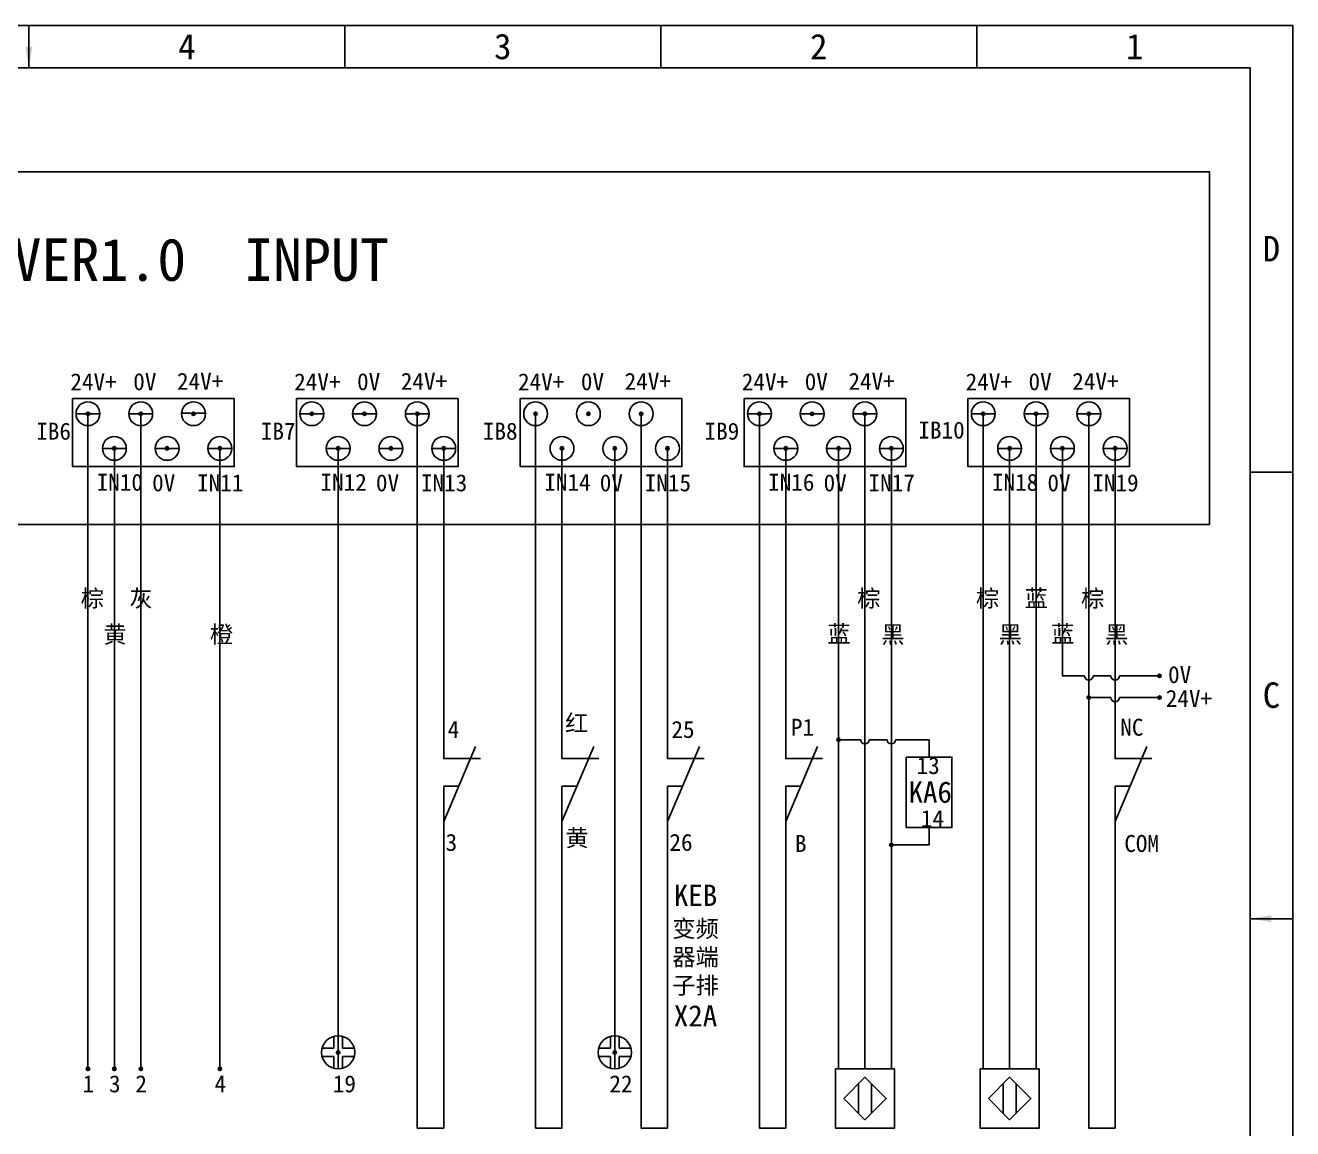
# Model space of a CAD drawing. Header units: millimetres. Extents: x 547 to 2149, y 622 to 1790.
# Drawn here: x 1346.8 to 1495.7, y 1182.7 to 1312.4 of the extents above; entities that cross this region are included whole.
import ezdxf

# ---------------------------------------------------------------- set-up
doc = ezdxf.new("R2010")
doc.units = ezdxf.units.MM
for name, color, linetype in [('中文标注', 3, 'Continuous'), ('仅图框使用', 7, 'Continuous'), ('元器件与线路', 7, 'Continuous'), ('英文数字标注', 3, 'Continuous')]:
    doc.layers.add(name, color=color, linetype=linetype)
doc.styles.get("Standard").update_dxf_attribs({"font": 'txt', "bigfont": 'gbcbig.shx'})
doc.dimstyles.new('ISO-25', dxfattribs={"dimtxt": 2.5, "dimasz": 2.5, "dimexe": 1.25, "dimexo": 0.625, "dimtad": 1, "dimtxsty": 'Standard', "dimcen": 2.5, "dimadec": 0, "dimazin": 0, "dimtfac": 1, "dimtmove": 0, "dimatfit": 3, "dimfxl": 0, "dimarcsym": 0})

msp = doc.modelspace()

# ---------------------------------------------------------------- hatches: boundary and pattern name
at = {"layer": '元器件与线路'}
h = msp.add_hatch(color=256, dxfattribs=at)
h.set_gradient(color1=(250, 250, 255), one_color=1, tint=1)
h.paths.add_polyline_path([(1353.94, 1266.73), (1354.34, 1266.73, 1)])
h.paths.add_polyline_path([(1354.34, 1266.73), (1354.14, 1266.73), (1354.14, 1266.53, 0.414214)])
h.paths.add_polyline_path([(1353.94, 1266.73, 0.414214), (1354.14, 1266.53), (1354.14, 1266.73)])
h = msp.add_hatch(color=256, dxfattribs=at)
h.set_gradient(color1=(250, 250, 255), one_color=1, tint=1)
h.paths.add_polyline_path([(1360.14, 1266.73), (1360.54, 1266.73, 1)])
h.paths.add_polyline_path([(1360.54, 1266.73), (1360.34, 1266.73), (1360.34, 1266.53, 0.414214)])
h.paths.add_polyline_path([(1360.14, 1266.73, 0.414214), (1360.34, 1266.53), (1360.34, 1266.73)])
h = msp.add_hatch(color=256, dxfattribs=at)
h.set_gradient(color1=(250, 250, 255), one_color=1, tint=1)
h.paths.add_polyline_path([(1366.34, 1266.73), (1366.74, 1266.73, 1)])
h.paths.add_polyline_path([(1366.74, 1266.73), (1366.54, 1266.73), (1366.54, 1266.53, 0.414214)])
h.paths.add_polyline_path([(1366.34, 1266.73, 0.414214), (1366.54, 1266.53), (1366.54, 1266.73)])
h = msp.add_hatch(color=256, dxfattribs=at)
h.set_gradient(color1=(250, 250, 255), one_color=1, tint=1)
h.paths.add_polyline_path([(1380.24, 1266.73), (1380.64, 1266.73, 1)])
h.paths.add_polyline_path([(1380.64, 1266.73), (1380.44, 1266.73), (1380.44, 1266.53, 0.414214)])
h.paths.add_polyline_path([(1380.24, 1266.73, 0.414214), (1380.44, 1266.53), (1380.44, 1266.73)])
h = msp.add_hatch(color=256, dxfattribs=at)
h.set_gradient(color1=(250, 250, 255), one_color=1, tint=1)
h.paths.add_polyline_path([(1386.44, 1266.73), (1386.84, 1266.73, 1)])
h.paths.add_polyline_path([(1386.84, 1266.73), (1386.64, 1266.73), (1386.64, 1266.53, 0.414214)])
h.paths.add_polyline_path([(1386.44, 1266.73, 0.414214), (1386.64, 1266.53), (1386.64, 1266.73)])
h = msp.add_hatch(color=256, dxfattribs=at)
h.set_gradient(color1=(250, 250, 255), one_color=1, tint=1)
h.paths.add_polyline_path([(1392.64, 1266.73), (1393.04, 1266.73, 1)])
h.paths.add_polyline_path([(1393.04, 1266.73), (1392.84, 1266.73), (1392.84, 1266.53, 0.414214)])
h.paths.add_polyline_path([(1392.64, 1266.73, 0.414214), (1392.84, 1266.53), (1392.84, 1266.73)])
h = msp.add_hatch(color=256, dxfattribs=at)
h.set_gradient(color1=(250, 250, 255), one_color=1, tint=1)
h.paths.add_polyline_path([(1406.54, 1266.73), (1406.94, 1266.73, 1)])
h.paths.add_polyline_path([(1406.94, 1266.73), (1406.74, 1266.73), (1406.74, 1266.53, 0.414214)])
h.paths.add_polyline_path([(1406.54, 1266.73, 0.414214), (1406.74, 1266.53), (1406.74, 1266.73)])
h = msp.add_hatch(color=256, dxfattribs=at)
h.set_gradient(color1=(250, 250, 255), one_color=1, tint=1)
h.paths.add_polyline_path([(1412.74, 1266.73), (1413.14, 1266.73, 1)])
h.paths.add_polyline_path([(1413.14, 1266.73), (1412.94, 1266.73), (1412.94, 1266.53, 0.414214)])
h.paths.add_polyline_path([(1412.74, 1266.73, 0.414214), (1412.94, 1266.53), (1412.94, 1266.73)])
h = msp.add_hatch(color=256, dxfattribs=at)
h.set_gradient(color1=(250, 250, 255), one_color=1, tint=1)
h.paths.add_polyline_path([(1418.94, 1266.73), (1419.34, 1266.73, 1)])
h.paths.add_polyline_path([(1419.34, 1266.73), (1419.14, 1266.73), (1419.14, 1266.53, 0.414214)])
h.paths.add_polyline_path([(1418.94, 1266.73, 0.414214), (1419.14, 1266.53), (1419.14, 1266.73)])
h = msp.add_hatch(color=256, dxfattribs=at)
h.set_gradient(color1=(250, 250, 255), one_color=1, tint=1)
h.paths.add_polyline_path([(1432.84, 1266.73), (1433.24, 1266.73, 1)])
h.paths.add_polyline_path([(1433.24, 1266.73), (1433.04, 1266.73), (1433.04, 1266.53, 0.414214)])
h.paths.add_polyline_path([(1432.84, 1266.73, 0.414214), (1433.04, 1266.53), (1433.04, 1266.73)])
h = msp.add_hatch(color=256, dxfattribs=at)
h.set_gradient(color1=(250, 250, 255), one_color=1, tint=1)
h.paths.add_polyline_path([(1439.04, 1266.73), (1439.44, 1266.73, 1)])
h.paths.add_polyline_path([(1439.44, 1266.73), (1439.24, 1266.73), (1439.24, 1266.53, 0.414214)])
h.paths.add_polyline_path([(1439.04, 1266.73, 0.414214), (1439.24, 1266.53), (1439.24, 1266.73)])
h = msp.add_hatch(color=256, dxfattribs=at)
h.set_gradient(color1=(250, 250, 255), one_color=1, tint=1)
h.paths.add_polyline_path([(1445.24, 1266.73), (1445.64, 1266.73, 1)])
h.paths.add_polyline_path([(1445.64, 1266.73), (1445.44, 1266.73), (1445.44, 1266.53, 0.414214)])
h.paths.add_polyline_path([(1445.24, 1266.73, 0.414214), (1445.44, 1266.53), (1445.44, 1266.73)])
h = msp.add_hatch(color=256, dxfattribs=at)
h.set_gradient(color1=(250, 250, 255), one_color=1, tint=1)
h.paths.add_polyline_path([(1459.14, 1266.73), (1459.54, 1266.73, 1)])
h.paths.add_polyline_path([(1459.54, 1266.73), (1459.34, 1266.73), (1459.34, 1266.53, 0.414214)])
h.paths.add_polyline_path([(1459.14, 1266.73, 0.414214), (1459.34, 1266.53), (1459.34, 1266.73)])
h = msp.add_hatch(color=256, dxfattribs=at)
h.set_gradient(color1=(250, 250, 255), one_color=1, tint=1)
h.paths.add_polyline_path([(1465.34, 1266.73), (1465.74, 1266.73, 1)])
h.paths.add_polyline_path([(1465.74, 1266.73), (1465.54, 1266.73), (1465.54, 1266.53, 0.414214)])
h.paths.add_polyline_path([(1465.34, 1266.73, 0.414214), (1465.54, 1266.53), (1465.54, 1266.73)])
h = msp.add_hatch(color=256, dxfattribs=at)
h.set_gradient(color1=(250, 250, 255), one_color=1, tint=1)
h.paths.add_polyline_path([(1471.54, 1266.73), (1471.94, 1266.73, 1)])
h.paths.add_polyline_path([(1471.94, 1266.73), (1471.74, 1266.73), (1471.74, 1266.53, 0.414214)])
h.paths.add_polyline_path([(1471.54, 1266.73, 0.414214), (1471.74, 1266.53), (1471.74, 1266.73)])
h = msp.add_hatch(color=256, dxfattribs=at)
h.set_gradient(color1=(250, 250, 255), one_color=1, tint=1)
h.paths.add_polyline_path([(1357.04, 1262.66), (1357.44, 1262.66, 1)])
h.paths.add_polyline_path([(1357.44, 1262.66), (1357.24, 1262.66), (1357.24, 1262.46, 0.414214)])
h.paths.add_polyline_path([(1357.04, 1262.66, 0.414214), (1357.24, 1262.46), (1357.24, 1262.66)])
h = msp.add_hatch(color=256, dxfattribs=at)
h.set_gradient(color1=(250, 250, 255), one_color=1, tint=1)
h.paths.add_polyline_path([(1363.24, 1262.66), (1363.64, 1262.66, 1)])
h.paths.add_polyline_path([(1363.64, 1262.66), (1363.44, 1262.66), (1363.44, 1262.46, 0.414214)])
h.paths.add_polyline_path([(1363.24, 1262.66, 0.414214), (1363.44, 1262.46), (1363.44, 1262.66)])
h = msp.add_hatch(color=256, dxfattribs=at)
h.set_gradient(color1=(250, 250, 255), one_color=1, tint=1)
h.paths.add_polyline_path([(1369.44, 1262.66), (1369.84, 1262.66, 1)])
h.paths.add_polyline_path([(1369.84, 1262.66), (1369.64, 1262.66), (1369.64, 1262.46, 0.414214)])
h.paths.add_polyline_path([(1369.44, 1262.66, 0.414214), (1369.64, 1262.46), (1369.64, 1262.66)])
h = msp.add_hatch(color=256, dxfattribs=at)
h.set_gradient(color1=(250, 250, 255), one_color=1, tint=1)
h.paths.add_polyline_path([(1383.34, 1262.66), (1383.74, 1262.66, 1)])
h.paths.add_polyline_path([(1383.74, 1262.66), (1383.54, 1262.66), (1383.54, 1262.46, 0.414214)])
h.paths.add_polyline_path([(1383.34, 1262.66, 0.414214), (1383.54, 1262.46), (1383.54, 1262.66)])
h = msp.add_hatch(color=256, dxfattribs=at)
h.set_gradient(color1=(250, 250, 255), one_color=1, tint=1)
h.paths.add_polyline_path([(1389.54, 1262.66), (1389.94, 1262.66, 1)])
h.paths.add_polyline_path([(1389.94, 1262.66), (1389.74, 1262.66), (1389.74, 1262.46, 0.414214)])
h.paths.add_polyline_path([(1389.54, 1262.66, 0.414214), (1389.74, 1262.46), (1389.74, 1262.66)])
h = msp.add_hatch(color=256, dxfattribs=at)
h.set_gradient(color1=(250, 250, 255), one_color=1, tint=1)
h.paths.add_polyline_path([(1395.74, 1262.66), (1396.14, 1262.66, 1)])
h.paths.add_polyline_path([(1396.14, 1262.66), (1395.94, 1262.66), (1395.94, 1262.46, 0.414214)])
h.paths.add_polyline_path([(1395.74, 1262.66, 0.414214), (1395.94, 1262.46), (1395.94, 1262.66)])
h = msp.add_hatch(color=256, dxfattribs=at)
h.set_gradient(color1=(250, 250, 255), one_color=1, tint=1)
h.paths.add_polyline_path([(1409.64, 1262.66), (1410.04, 1262.66, 1)])
h.paths.add_polyline_path([(1410.04, 1262.66), (1409.84, 1262.66), (1409.84, 1262.46, 0.414214)])
h.paths.add_polyline_path([(1409.64, 1262.66, 0.414214), (1409.84, 1262.46), (1409.84, 1262.66)])
h = msp.add_hatch(color=256, dxfattribs=at)
h.set_gradient(color1=(250, 250, 255), one_color=1, tint=1)
h.paths.add_polyline_path([(1415.84, 1262.66), (1416.24, 1262.66, 1)])
h.paths.add_polyline_path([(1416.24, 1262.66), (1416.04, 1262.66), (1416.04, 1262.46, 0.414214)])
h.paths.add_polyline_path([(1415.84, 1262.66, 0.414214), (1416.04, 1262.46), (1416.04, 1262.66)])
h = msp.add_hatch(color=256, dxfattribs=at)
h.set_gradient(color1=(250, 250, 255), one_color=1, tint=1)
h.paths.add_polyline_path([(1422.04, 1262.66), (1422.44, 1262.66, 1)])
h.paths.add_polyline_path([(1422.44, 1262.66), (1422.24, 1262.66), (1422.24, 1262.46, 0.414214)])
h.paths.add_polyline_path([(1422.04, 1262.66, 0.414214), (1422.24, 1262.46), (1422.24, 1262.66)])
h = msp.add_hatch(color=256, dxfattribs=at)
h.set_gradient(color1=(250, 250, 255), one_color=1, tint=1)
h.paths.add_polyline_path([(1435.94, 1262.66), (1436.34, 1262.66, 1)])
h.paths.add_polyline_path([(1436.34, 1262.66), (1436.14, 1262.66), (1436.14, 1262.46, 0.414214)])
h.paths.add_polyline_path([(1435.94, 1262.66, 0.414214), (1436.14, 1262.46), (1436.14, 1262.66)])
h = msp.add_hatch(color=256, dxfattribs=at)
h.set_gradient(color1=(250, 250, 255), one_color=1, tint=1)
h.paths.add_polyline_path([(1442.14, 1262.66), (1442.54, 1262.66, 1)])
h.paths.add_polyline_path([(1442.54, 1262.66), (1442.34, 1262.66), (1442.34, 1262.46, 0.414214)])
h.paths.add_polyline_path([(1442.14, 1262.66, 0.414214), (1442.34, 1262.46), (1442.34, 1262.66)])
h = msp.add_hatch(color=256, dxfattribs=at)
h.set_gradient(color1=(250, 250, 255), one_color=1, tint=1)
h.paths.add_polyline_path([(1448.34, 1262.66), (1448.74, 1262.66, 1)])
h.paths.add_polyline_path([(1448.74, 1262.66), (1448.54, 1262.66), (1448.54, 1262.46, 0.414214)])
h.paths.add_polyline_path([(1448.34, 1262.66, 0.414214), (1448.54, 1262.46), (1448.54, 1262.66)])
h = msp.add_hatch(color=256, dxfattribs=at)
h.set_gradient(color1=(250, 250, 255), one_color=1, tint=1)
h.paths.add_polyline_path([(1462.24, 1262.66), (1462.64, 1262.66, 1)])
h.paths.add_polyline_path([(1462.64, 1262.66), (1462.44, 1262.66), (1462.44, 1262.46, 0.414214)])
h.paths.add_polyline_path([(1462.24, 1262.66, 0.414214), (1462.44, 1262.46), (1462.44, 1262.66)])
h = msp.add_hatch(color=256, dxfattribs=at)
h.set_gradient(color1=(250, 250, 255), one_color=1, tint=1)
h.paths.add_polyline_path([(1468.44, 1262.66), (1468.84, 1262.66, 1)])
h.paths.add_polyline_path([(1468.84, 1262.66), (1468.64, 1262.66), (1468.64, 1262.46, 0.414214)])
h.paths.add_polyline_path([(1468.44, 1262.66, 0.414214), (1468.64, 1262.46), (1468.64, 1262.66)])
h = msp.add_hatch(color=256, dxfattribs=at)
h.set_gradient(color1=(250, 250, 255), one_color=1, tint=1)
h.paths.add_polyline_path([(1474.64, 1262.66), (1475.04, 1262.66, 1)])
h.paths.add_polyline_path([(1475.04, 1262.66), (1474.84, 1262.66), (1474.84, 1262.46, 0.414214)])
h.paths.add_polyline_path([(1474.64, 1262.66, 0.414214), (1474.84, 1262.46), (1474.84, 1262.66)])
h = msp.add_hatch(color=256, dxfattribs=at)
h.set_gradient(color1=(255, 255, 255), one_color=1, tint=1)
h.paths.add_polyline_path([(1479.86, 1235.92, 1), (1480.26, 1235.92, 1)])
h = msp.add_hatch(color=256, dxfattribs=at)
h.set_gradient(color1=(255, 255, 255), one_color=1, tint=1)
h.paths.add_polyline_path([(1471.54, 1233.37, 1), (1471.94, 1233.37, 1)])
h = msp.add_hatch(color=256, dxfattribs=at)
h.set_gradient(color1=(255, 255, 255), one_color=1, tint=1)
h.paths.add_polyline_path([(1479.86, 1233.37, 1), (1480.26, 1233.37, 1)])
h = msp.add_hatch(color=256, dxfattribs=at)
h.set_gradient(color1=(255, 255, 255), one_color=1, tint=1)
h.paths.add_polyline_path([(1442.14, 1228.42, -1), (1442.54, 1228.42, -1)])
h = msp.add_hatch(color=256, dxfattribs=at)
h.set_gradient(color1=(255, 255, 255), one_color=1, tint=1)
h.paths.add_polyline_path([(1448.34, 1216.05, 1), (1448.74, 1216.05, 1)])
h = msp.add_hatch(color=256, dxfattribs=at)
h.set_gradient(color1=(255, 255, 255), one_color=1, tint=1)
h.paths.add_polyline_path([(1383.34, 1191.67, 1), (1383.74, 1191.67, 1)])
h = msp.add_hatch(color=256, dxfattribs=at)
h.set_gradient(color1=(255, 255, 255), one_color=1, tint=1)
h.paths.add_polyline_path([(1415.84, 1191.67, 1), (1416.24, 1191.67, 1)])
h = msp.add_hatch(color=256, dxfattribs=at)
h.set_gradient(color1=(255, 255, 255), one_color=1, tint=1)
h.paths.add_polyline_path([(1353.94, 1189.73, 1), (1354.34, 1189.73, 1)])
h = msp.add_hatch(color=256, dxfattribs=at)
h.set_gradient(color1=(255, 255, 255), one_color=1, tint=1)
h.paths.add_polyline_path([(1357.04, 1189.73, 1), (1357.44, 1189.73, 1)])
h = msp.add_hatch(color=256, dxfattribs=at)
h.set_gradient(color1=(255, 255, 255), one_color=1, tint=1)
h.paths.add_polyline_path([(1360.14, 1189.73, 1), (1360.54, 1189.73, 1)])
h = msp.add_hatch(color=256, dxfattribs=at)
h.set_gradient(color1=(255, 255, 255), one_color=1, tint=1)
h.paths.add_polyline_path([(1369.44, 1189.73, 1), (1369.84, 1189.73, 1)])

# ---------------------------------------------------------------- linework, layer by layer
at = {"layer": '仅图框使用'}
for p, q in [((1495.7, 1312.38), (1198.7, 1312.38)), ((1384.32, 1307.38), (1384.32, 1312.38)), ((1421.45, 1307.38), (1421.45, 1312.38)), ((1458.57, 1307.38), (1458.57, 1312.38)), ((1495.7, 1102.38), (1495.7, 1312.38)), ((1490.7, 1307.38), (1203.7, 1307.38)), ((1490.7, 1107.38), (1490.7, 1307.38)), ((1495.7, 1259.88), (1490.7, 1259.88))]:
    msp.add_line(p, q, dxfattribs=at)
msp.add_circle((1471.74, 1189.73), 4.547473508864641e-13, dxfattribs=at)
at = {"layer": '元器件与线路'}
for p, q in [((1352.74, 1266.73), (1355.54, 1266.73)), ((1354.14, 1266.73), (1354.14, 1189.73)), ((1358.94, 1266.73), (1361.74, 1266.73)), ((1360.34, 1266.73), (1360.34, 1189.73)), ((1365.14, 1266.79), (1367.94, 1266.79)), ((1379.04, 1266.73), (1381.84, 1266.73)), ((1385.24, 1266.73), (1388.04, 1266.73)), ((1391.44, 1266.73), (1394.24, 1266.73)), ((1431.64, 1266.73), (1434.44, 1266.73)), ((1437.84, 1266.73), (1440.64, 1266.73)), ((1444.04, 1266.73), (1446.84, 1266.73)), ((1445.44, 1266.73), (1445.44, 1189.73)), ((1457.94, 1266.73), (1460.74, 1266.73)), ((1459.34, 1266.73), (1459.34, 1189.73)), ((1464.14, 1266.73), (1466.94, 1266.73)), ((1465.54, 1266.73), (1465.54, 1189.73)), ((1470.34, 1266.73), (1473.14, 1266.73)), ((1355.84, 1262.66), (1358.64, 1262.66)), ((1357.24, 1262.66), (1357.24, 1189.73)), ((1362.04, 1262.66), (1364.84, 1262.66)), ((1368.24, 1262.66), (1371.04, 1262.66)), ((1369.64, 1262.66), (1369.64, 1189.73)), ((1382.14, 1262.66), (1384.94, 1262.66)), ((1383.54, 1262.66), (1383.54, 1189.73)), ((1388.34, 1262.66), (1391.14, 1262.66)), ((1394.54, 1262.66), (1397.34, 1262.66)), ((1416.04, 1262.66), (1416.04, 1189.73)), ((1434.74, 1262.66), (1437.54, 1262.66)), ((1440.94, 1262.66), (1443.74, 1262.66)), ((1442.34, 1262.66), (1442.34, 1189.73)), ((1447.14, 1262.66), (1449.94, 1262.66)), ((1448.54, 1262.66), (1448.54, 1189.73)), ((1461.04, 1262.66), (1463.84, 1262.66)), ((1462.44, 1262.66), (1462.44, 1189.73)), ((1467.24, 1262.66), (1470.04, 1262.66)), ((1473.44, 1262.66), (1476.24, 1262.66)), ((1472.24, 1235.92), (1474.34, 1235.92)), ((1475.34, 1235.92), (1480.06, 1235.92)), ((1471.74, 1233.37), (1474.34, 1233.37)), ((1475.34, 1233.37), (1480.06, 1233.37)), ((1383.04, 1192.17), (1383.04, 1193.55)), ((1384.04, 1192.17), (1384.04, 1193.55)), ((1415.54, 1192.17), (1415.54, 1193.55)), ((1416.54, 1192.17), (1416.54, 1193.55)), ((1381.66, 1192.17), (1383.04, 1192.17)), ((1385.42, 1192.17), (1384.04, 1192.17)), ((1414.16, 1192.17), (1415.54, 1192.17)), ((1417.92, 1192.17), (1416.54, 1192.17)), ((1381.66, 1191.17), (1383.04, 1191.17)), ((1383.04, 1189.79), (1383.04, 1191.17)), ((1385.42, 1191.17), (1384.04, 1191.17)), ((1384.04, 1189.79), (1384.04, 1191.17)), ((1414.16, 1191.17), (1415.54, 1191.17)), ((1415.54, 1189.79), (1415.54, 1191.17)), ((1417.92, 1191.17), (1416.54, 1191.17)), ((1416.54, 1189.79), (1416.54, 1191.17)), ((1444.68, 1187.99), (1444.68, 1184.5)), ((1446.2, 1187.99), (1446.2, 1184.5)), ((1461.68, 1187.99), (1461.68, 1184.5)), ((1463.2, 1187.99), (1463.2, 1184.5)), ((1442.34, 1182.77), (1448.54, 1182.77))]:
    msp.add_line(p, q, dxfattribs=at)
for points in [[(1211.42, 1295.17), (1485.94, 1295.17), (1485.94, 1253.72), (1211.42, 1253.72)], [(1352.33, 1268.52), (1371.33, 1268.52), (1371.33, 1260.52), (1352.33, 1260.52)], [(1378.63, 1268.52), (1397.63, 1268.52), (1397.63, 1260.52), (1378.63, 1260.52)], [(1404.93, 1268.52), (1423.93, 1268.52), (1423.93, 1260.52), (1404.93, 1260.52)], [(1431.23, 1268.52), (1450.23, 1268.52), (1450.23, 1260.52), (1431.23, 1260.52)], [(1457.53, 1268.52), (1476.53, 1268.52), (1476.53, 1260.52), (1457.53, 1260.52)], [(1450.29, 1226.38), (1455.66, 1226.38), (1455.66, 1218.09), (1450.29, 1218.09)], [(1441.96, 1189.73), (1448.92, 1189.73), (1448.92, 1182.77), (1441.96, 1182.77)], [(1442.94, 1186.25), (1445.44, 1183.75), (1447.94, 1186.25), (1445.44, 1188.75)], [(1465.92, 1189.73), (1458.96, 1189.73), (1458.96, 1182.77), (1465.92, 1182.77)], [(1459.94, 1186.25), (1462.44, 1183.75), (1464.94, 1186.25), (1462.44, 1188.75)]]:
    msp.add_lwpolyline(points, close=True, dxfattribs=at)
for points in [[(1392.84, 1266.73), (1392.84, 1182.77), (1395.94, 1182.77), (1395.94, 1218.79)], [(1409.84, 1218.79), (1409.84, 1182.77), (1406.74, 1182.77), (1406.74, 1266.73)], [(1419.14, 1266.73), (1419.14, 1182.77), (1422.24, 1182.77), (1422.24, 1218.79)], [(1436.14, 1218.79), (1436.14, 1182.77), (1433.04, 1182.77), (1433.04, 1266.73)], [(1474.84, 1218.79), (1474.84, 1182.77), (1471.74, 1182.77), (1471.74, 1266.73)], [(1400.26, 1226.19), (1395.94, 1226.19), (1395.94, 1262.66)], [(1414.16, 1226.19), (1409.84, 1226.19), (1409.84, 1262.66)], [(1426.56, 1226.19), (1422.24, 1226.19), (1422.24, 1262.66)], [(1440.46, 1226.19), (1436.14, 1226.19), (1436.14, 1262.66)], [(1468.64, 1262.66), (1468.64, 1235.92), (1471.24, 1235.92)], [(1474.84, 1262.66), (1474.84, 1226.19), (1479.16, 1226.19)], [(1397.7, 1222.95), (1395.94, 1222.95), (1395.94, 1218.79), (1399.68, 1227.63)], [(1411.6, 1222.95), (1409.84, 1222.95), (1409.84, 1218.79), (1413.58, 1227.63)], [(1424, 1222.95), (1422.24, 1222.95), (1422.24, 1218.79), (1425.98, 1227.63)], [(1437.9, 1222.95), (1436.14, 1222.95), (1436.14, 1218.79), (1439.88, 1227.63)], [(1442.34, 1228.42), (1444.94, 1228.42)], [(1445.94, 1228.42), (1448.04, 1228.42)], [(1449.04, 1228.42), (1452.98, 1228.42), (1452.98, 1226.38)], [(1476.6, 1222.95), (1474.84, 1222.95), (1474.84, 1218.79), (1478.58, 1227.63)], [(1448.54, 1216.05), (1452.98, 1216.05), (1452.98, 1218.09)]]:
    msp.add_lwpolyline(points, dxfattribs=at)
for centre, radius in [((1354.14, 1266.73), 1.4), ((1360.34, 1266.73), 1.4), ((1366.54, 1266.73), 1.4), ((1380.44, 1266.73), 1.4), ((1386.64, 1266.73), 1.4), ((1392.84, 1266.73), 1.4), ((1406.74, 1266.73), 1.4), ((1412.94, 1266.73), 1.4), ((1419.14, 1266.73), 1.4), ((1433.04, 1266.73), 1.4), ((1439.24, 1266.73), 1.4), ((1445.44, 1266.73), 1.4), ((1459.34, 1266.73), 1.4), ((1465.54, 1266.73), 1.4), ((1471.74, 1266.73), 1.4), ((1354.14, 1266.73), 0.2), ((1360.34, 1266.73), 0.2), ((1366.54, 1266.73), 0.2), ((1380.44, 1266.73), 0.2), ((1386.64, 1266.73), 0.2), ((1392.84, 1266.73), 0.2), ((1406.74, 1266.73), 0.2), ((1412.94, 1266.73), 0.2), ((1419.14, 1266.73), 0.2), ((1433.04, 1266.73), 0.2), ((1439.24, 1266.73), 0.2), ((1445.44, 1266.73), 0.2), ((1459.34, 1266.73), 0.2), ((1465.54, 1266.73), 0.2), ((1471.74, 1266.73), 0.2), ((1357.24, 1262.66), 1.4), ((1357.24, 1262.66), 0.2), ((1363.44, 1262.66), 1.4), ((1363.44, 1262.66), 0.2), ((1369.64, 1262.66), 1.4), ((1369.64, 1262.66), 0.2), ((1383.54, 1262.66), 1.4), ((1383.54, 1262.66), 0.2), ((1389.74, 1262.66), 1.4), ((1389.74, 1262.66), 0.2), ((1395.94, 1262.66), 1.4), ((1395.94, 1262.66), 0.2), ((1409.84, 1262.66), 1.4), ((1409.84, 1262.66), 0.2), ((1416.04, 1262.66), 1.4), ((1416.04, 1262.66), 0.2), ((1422.24, 1262.66), 1.4), ((1422.24, 1262.66), 0.2), ((1436.14, 1262.66), 1.4), ((1436.14, 1262.66), 0.2), ((1442.34, 1262.66), 1.4), ((1442.34, 1262.66), 0.2), ((1448.54, 1262.66), 1.4), ((1448.54, 1262.66), 0.2), ((1462.44, 1262.66), 1.4), ((1462.44, 1262.66), 0.2), ((1468.64, 1262.66), 1.4), ((1468.64, 1262.66), 0.2), ((1474.84, 1262.66), 1.4), ((1474.84, 1262.66), 0.2), ((1480.06, 1235.92), 0.2), ((1471.74, 1233.37), 0.2), ((1480.06, 1233.37), 0.2), ((1442.34, 1228.42), 0.2), ((1448.54, 1216.05), 0.2), ((1383.54, 1191.67), 1.95), ((1416.04, 1191.67), 1.95), ((1383.54, 1191.66), 0.2), ((1416.04, 1191.66), 0.2), ((1354.14, 1189.73), 0.2), ((1357.24, 1189.73), 0.2), ((1360.34, 1189.73), 0.2), ((1369.64, 1189.73), 0.2)]:
    msp.add_circle(centre, radius, dxfattribs=at)
for centre in [(1471.74, 1235.92), (1474.84, 1235.92), (1474.84, 1233.37), (1445.44, 1228.42), (1448.54, 1228.42)]:
    msp.add_arc(centre, 0.5, 180, 0, dxfattribs=at)

# ---------------------------------------------------------------- texts
at = {"layer": '中文标注'}
for s, insert, char_height, width, attachment_point in [('{\\fSimSun|b0|i0|c134|p2;棕}', (1353.29, 1246.03), 2, 6.5837, 1), ('{\\fSimSun|b0|i0|c134|p2;灰}', (1359.01, 1246.03), 2, 5.915, 1), ('{\\fSimSun|b0|i0|c134|p2;棕}', (1444.54, 1246.02), 2, 5.7755, 1), ('{\\fSimSun|b0|i0|c134|p2;棕}', (1458.49, 1246.03), 2, 6.5837, 1), ('{\\fSimSun|b0|i0|c134|p2;蓝}', (1464.21, 1246.03), 2, 5.915, 1), ('{\\fSimSun|b0|i0|c134|p2;棕}', (1470.84, 1246.02), 2, 5.7755, 1), ('{\\fSimSun|b0|i0|c134|p2;黄}', (1355.96, 1241.8), 2, 5.915, 1), ('{\\fSimSun|b0|i0|c134|p2;橙}', (1368.46, 1241.79), 2, 5.915, 1), ('{\\fSimSun|b0|i0|c134|p2;蓝}', (1441.02, 1241.85), 2, 5.915, 1), ('{\\fSimSun|b0|i0|c134|p2;黑}', (1447.36, 1241.79), 2, 5.915, 1), ('{\\fSimSun|b0|i0|c134|p2;黑}', (1461.16, 1241.8), 2, 5.915, 1), ('{\\fSimSun|b0|i0|c134|p2;蓝}', (1467.32, 1241.85), 2, 5.915, 1), ('{\\fSimSun|b0|i0|c134|p2;黑}', (1473.66, 1241.79), 2, 5.915, 1), ('{\\fSimSun|b0|i0|c134|p2;红}', (1411.56, 1231.36), 2, 8.4441, 2), ('{\\fSimSun|b0|i0|c134|p2;黄}', (1411.61, 1217.88), 2, 8.4441, 2), ('{\\fSimSun|b0|i0|c134|p2;KEB\\P\\H0.8x;变频器端子排\\Ftxt,gbcbig|c134;\\H1.5x;\\P\\fSimSun|b0|i0|c134|p2;\\H0.8333x;X2A}', (1425.53, 1211.38), 2.5, 6.1166, 2)]:
    msp.add_mtext(s, dxfattribs=dict(at, insert=insert, char_height=char_height, width=width, attachment_point=attachment_point))
at = {"layer": '仅图框使用', "char_height": 3, "attachment_point": 5}
for s, insert, width in [('{\\fSimSun|b0|i0|c134|p2;4}', (1365.76, 1309.88), 37.125), ('{\\fSimSun|b0|i0|c134|p2;3}', (1402.88, 1309.88), 37.125), ('{\\fSimSun|b0|i0|c134|p2;2}', (1440.01, 1309.88), 37.125), ('{\\fSimSun|b0|i0|c134|p2;1}', (1477.13, 1309.88), 37.125), ('{\\fSimSun|b0|i0|c134|p2;D}', (1493.2, 1286.13), 5), ('{\\fSimSun|b0|i0|c134|p2;C}', (1493.2, 1233.63), 5)]:
    msp.add_mtext(s, dxfattribs=dict(at, insert=insert, width=width))
at = {"layer": '英文数字标注'}
for s, insert, char_height, width, attachment_point in [('{\\fSimSun|b0|i0|c134|p2;REL  2840  VER1.0  INPUT}', (1348.68, 1284.81), 5, 274.5159, 5), ('{\\fSimSun|b0|i0|c134|p2;24V+}', (1352.07, 1271.48), 2, 6.7187, 1), ('{\\fSimSun|b0|i0|c134|p2;0V}', (1359.46, 1271.5), 2, 2.7238, 1), ('{\\fSimSun|b0|i0|c134|p2;24V+}', (1364.6, 1271.54), 2, 6.7187, 1), ('{\\fSimSun|b0|i0|c134|p2;24V+}', (1378.37, 1271.48), 2, 6.7187, 1), ('{\\fSimSun|b0|i0|c134|p2;0V}', (1385.76, 1271.5), 2, 2.7238, 1), ('{\\fSimSun|b0|i0|c134|p2;24V+}', (1390.9, 1271.54), 2, 6.7187, 1), ('{\\fSimSun|b0|i0|c134|p2;24V+}', (1404.67, 1271.48), 2, 6.7187, 1), ('{\\fSimSun|b0|i0|c134|p2;0V}', (1412.06, 1271.5), 2, 2.7238, 1), ('{\\fSimSun|b0|i0|c134|p2;24V+}', (1417.2, 1271.54), 2, 6.7187, 1), ('{\\fSimSun|b0|i0|c134|p2;24V+}', (1430.97, 1271.48), 2, 6.7187, 1), ('{\\fSimSun|b0|i0|c134|p2;0V}', (1438.36, 1271.5), 2, 2.7238, 1), ('{\\fSimSun|b0|i0|c134|p2;24V+}', (1443.5, 1271.54), 2, 6.7187, 1), ('{\\fSimSun|b0|i0|c134|p2;24V+}', (1457.27, 1271.48), 2, 6.7187, 1), ('{\\fSimSun|b0|i0|c134|p2;0V}', (1464.66, 1271.5), 2, 2.7238, 1), ('{\\fSimSun|b0|i0|c134|p2;24V+}', (1469.8, 1271.54), 2, 6.7187, 1), ('{\\fSimSun|b0|i0|c134|p2;IB10}', (1451.72, 1265.81), 2, 2.7238, 1), ('{\\fSimSun|b0|i0|c134|p2;IB6}', (1348.06, 1265.68), 2, 2.7238, 1), ('{\\fSimSun|b0|i0|c134|p2;IB7}', (1374.45, 1265.68), 2, 2.7238, 1), ('{\\fSimSun|b0|i0|c134|p2;IB8}', (1400.54, 1265.68), 2, 2.7238, 1), ('{\\fSimSun|b0|i0|c134|p2;IB9}', (1426.59, 1265.68), 2, 2.7238, 1), ('{\\fSimSun|b0|i0|c134|p2;IN10}', (1355.16, 1259.67), 2, 2.7238, 1), ('{\\fSimSun|b0|i0|c134|p2;0V}', (1361.68, 1259.61), 2, 2.7238, 1), ('{\\fSimSun|b0|i0|c134|p2;IN11}', (1366.96, 1259.61), 2, 2.7238, 1), ('{\\fSimSun|b0|i0|c134|p2;IN12}', (1381.46, 1259.67), 2, 2.7238, 1), ('{\\fSimSun|b0|i0|c134|p2;0V}', (1387.98, 1259.61), 2, 2.7238, 1), ('{\\fSimSun|b0|i0|c134|p2;IN13}', (1393.26, 1259.61), 2, 2.7238, 1), ('{\\fSimSun|b0|i0|c134|p2;IN14}', (1407.76, 1259.67), 2, 2.7238, 1), ('{\\fSimSun|b0|i0|c134|p2;0V}', (1414.28, 1259.61), 2, 2.7238, 1), ('{\\fSimSun|b0|i0|c134|p2;IN15}', (1419.56, 1259.61), 2, 2.7238, 1), ('{\\fSimSun|b0|i0|c134|p2;IN16}', (1434.06, 1259.67), 2, 2.7238, 1), ('{\\fSimSun|b0|i0|c134|p2;0V}', (1440.58, 1259.61), 2, 2.7238, 1), ('{\\fSimSun|b0|i0|c134|p2;IN17}', (1445.86, 1259.61), 2, 2.7238, 1), ('{\\fSimSun|b0|i0|c134|p2;IN18}', (1460.36, 1259.67), 2, 2.7238, 1), ('{\\fSimSun|b0|i0|c134|p2;0V}', (1466.88, 1259.61), 2, 2.7238, 1), ('{\\fSimSun|b0|i0|c134|p2;IN19}', (1472.16, 1259.61), 2, 2.7238, 1), ('{\\fSimSun|b0|i0|c134|p2;0V}', (1481.06, 1237.07), 2, 2.7238, 1), ('{\\fSimSun|b0|i0|c134|p2;24V+}', (1480.79, 1234.27), 2, 2.7238, 1), ('{\\fSimSun|b0|i0|c134|p2;4}', (1396.4, 1230.62), 2, 2.7238, 1), ('{\\fSimSun|b0|i0|c134|p2;25}', (1422.7, 1230.62), 2, 2.7238, 1), ('{\\fSimSun|b0|i0|c134|p2;P1}', (1436.74, 1230.88), 2, 2.7238, 1), ('{\\fSimSun|b0|i0|c134|p2;NC}', (1475.44, 1230.88), 2, 2.7238, 1), ('{\\fSimSun|b0|i0|c134|p2;13}', (1452.87, 1226.38), 2, 5.9402, 2), ('{\\fSimSun|b0|i0|c134|p2;KA6}', (1453.11, 1222.24), 2.5, 5.1128, 5), ('{\\fSimSun|b0|i0|c134|p2;14}', (1452.01, 1220.15), 2, 5.9402, 1), ('{\\fSimSun|b0|i0|c134|p2;3}', (1396.16, 1217.35), 2, 2.7238, 1), ('{\\fSimSun|b0|i0|c134|p2;26}', (1422.46, 1217.35), 2, 2.7238, 1), ('{\\fSimSun|b0|i0|c134|p2;B}', (1437.21, 1217.22), 2, 2.7238, 1), ('{\\fSimSun|b0|i0|c134|p2;COM}', (1475.91, 1217.22), 2, 2.7238, 1), ('{\\fSimSun|b0|i0|c134|p2;1}', (1353.51, 1188.97), 2, 2.7238, 1), ('{\\fSimSun|b0|i0|c134|p2;3}', (1356.61, 1188.97), 2, 2.7238, 1), ('{\\fSimSun|b0|i0|c134|p2;2}', (1359.71, 1188.97), 2, 2.7238, 1), ('{\\fSimSun|b0|i0|c134|p2;4}', (1369.01, 1188.97), 2, 2.7238, 1), ('{\\fSimSun|b0|i0|c134|p2;19}', (1382.91, 1188.97), 2, 2.7238, 1), ('{\\fSimSun|b0|i0|c134|p2;22}', (1415.41, 1188.97), 2, 2.7238, 1)]:
    msp.add_mtext(s, dxfattribs=dict(at, insert=insert, char_height=char_height, width=width, attachment_point=attachment_point))

# ---------------------------------------------------------------- leaders
at = {"layer": '仅图框使用'}
for points in [[(1347.2, 1307.38), (1347.2, 1312.38)], [(1490.7, 1207.38), (1495.7, 1207.38)]]:
    msp.add_leader(points, dimstyle='ISO-25', override={"dimgap": 0.625, "dimtad": 0}, dxfattribs=at)

doc.saveas('drawing.dxf')
